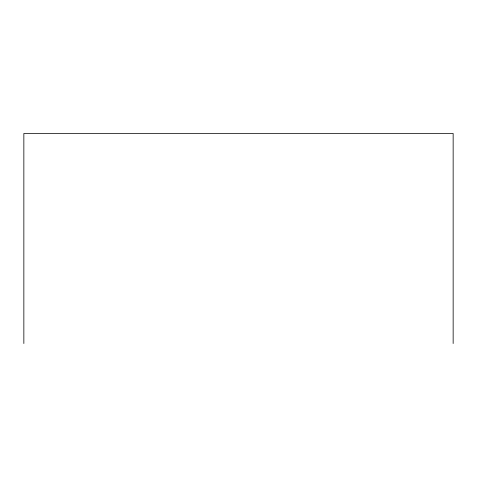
<?xml version="1.0" encoding="UTF-8"?>
<svg xmlns="http://www.w3.org/2000/svg" width="477" height="477" viewBox="0 0 477 477"><rect width="100%" height="100%" fill="white"/><g stroke="black" fill="none" stroke-linecap="round" stroke-linejoin="round"><path stroke-width="0.72" d="M453.15 343.529L453.15 133.471L23.85 133.471L23.85 343.529"/></g></svg>
